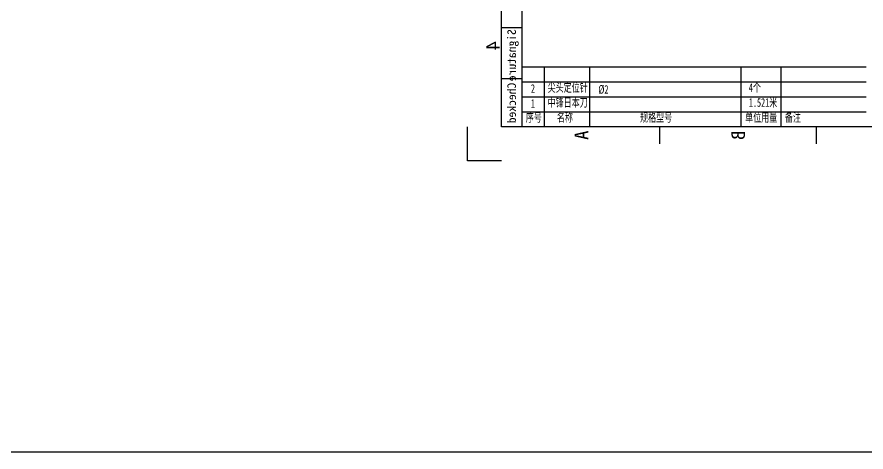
# Model space of a CAD drawing. Header units: millimetres. Extents: x 10174 to 16450, y -14395 to -12676.
# Drawn here: x 14030 to 15288, y -14395 to -13751 of the extents above; entities that cross this region are included whole.
import ezdxf
from ezdxf.enums import TextEntityAlignment as Align

# ---------------------------------------------------------------- set-up
doc = ezdxf.new("R2010")
doc.units = ezdxf.units.MM
for name, color, linetype in [('FRAME 025', 7, 'Continuous'), ('FRAME 050', 6, 'Continuous'), ('FRAME 070', 5, 'Continuous'), ('FRAME 200', 8, 'Continuous'), ('标注线', 7, 'Continuous')]:
    doc.layers.add(name, color=color, linetype=linetype)
doc.styles.add('ISO Proportional', font='simhei.ttf', dxfattribs={"width": 0.8})
doc.styles.add('机械', font='', dxfattribs={"width": 0.667, "height": 16})
doc.styles.get('机械').set_extended_font_data('SimSun')

msp = doc.modelspace()

# ---------------------------------------------------------------- linework, layer by layer
msp.add_lwpolyline([(10174.169, -12676.364), (16450.127, -12676.364), (16450.127, -14395.431), (10174.169, -14395.431)], close=True)
at = {"layer": 'FRAME 050'}
for p, q in [((14982.249, -13938.964), (14982.249, -13913.723)), ((15214.458, -13938.964), (15214.458, -13913.723))]:
    msp.add_line(p, q, dxfattribs=at)
at = {"layer": 'FRAME 070'}
for p, q in [((14747.516, -13913.723), (14747.516, -12954.598)), ((14777.804, -13055.559), (14777.804, -13913.723)), ((14777.804, -13767.331), (14747.516, -13767.331)), ((14777.804, -13825.054), (15287.653, -13825.054)), ((14811.498, -13914.417), (14811.498, -13825.054)), ((14878.482, -13913.723), (14878.482, -13825.054)), ((15102.925, -13913.723), (15102.925, -13825.054)), ((15162.123, -13913.723), (15162.123, -13825.054)), ((14777.804, -13843.051), (14747.516, -13843.051)), ((14777.804, -13847.221), (15287.653, -13847.221)), ((14777.804, -13869.389), (15287.653, -13869.389)), ((14777.804, -13891.556), (15287.653, -13891.556)), ((16145.819, -13913.723), (14747.516, -13913.723))]:
    msp.add_line(p, q, dxfattribs=at)
at = {"layer": 'FRAME 200'}
for p, q in [((14697.035, -13964.204), (14697.035, -13913.723)), ((14747.516, -13964.204), (14697.035, -13964.204))]:
    msp.add_line(p, q, dxfattribs=at)

# ---------------------------------------------------------------- texts
at = {"layer": 'FRAME 025', "style": 'ISO Proportional', "text_generation_flag": 2}
for s, p in [('Signature', (14762.66, -13769.153)), ('Checked', (14762.66, -13848.518))]:
    msp.add_text(s, height=12.6201, rotation=90, dxfattribs=at).set_placement(p, align=Align.MIDDLE_LEFT)
at = {"layer": 'FRAME 050', "style": 'ISO Proportional', "text_generation_flag": 2}
for s, p in [('4', (14734.896, -13793.833)), ('A', (14866.144, -13926.343)), ('B', (15098.354, -13926.343))]:
    msp.add_text(s, height=20.192, rotation=90, dxfattribs=at).set_placement(p, align=Align.MIDDLE)
at = {"layer": '标注线', "attachment_point": 1, "style": '机械'}
for s, insert, char_height, width in [('尖头定位针', (14816.034, -13849.406), 12.7018, 106.49533), ('4个', (15114.064, -13849.406), 12.7018, 47.85269), ('2', (14791.209, -13850.844), 12.702, 47.85269), ('%%C2', (14891.091, -13852.112), 12.7018, 106.49533), ('1', (14791.209, -13873.012), 12.702, 47.85269), ('中锋日本刀', (14816.034, -13871.574), 12.7018, 106.49533), ('1.521米', (15114.064, -13871.574), 12.7018, 47.85269), ('序号', (14783.693, -13893.741), 12.7018, 47.85269), ('名称', (14829.71, -13893.741), 12.7018, 47.85269), ('规格型号', (14952.967, -13893.741), 12.7018, 47.85269), ('单位用量', (15108.66, -13893.741), 12.7018, 47.85269), ('备注', (15167.49, -13893.741), 12.7018, 47.85269)]:
    msp.add_mtext(s, dxfattribs=dict(at, insert=insert, char_height=char_height, width=width))

doc.saveas('drawing.dxf')
